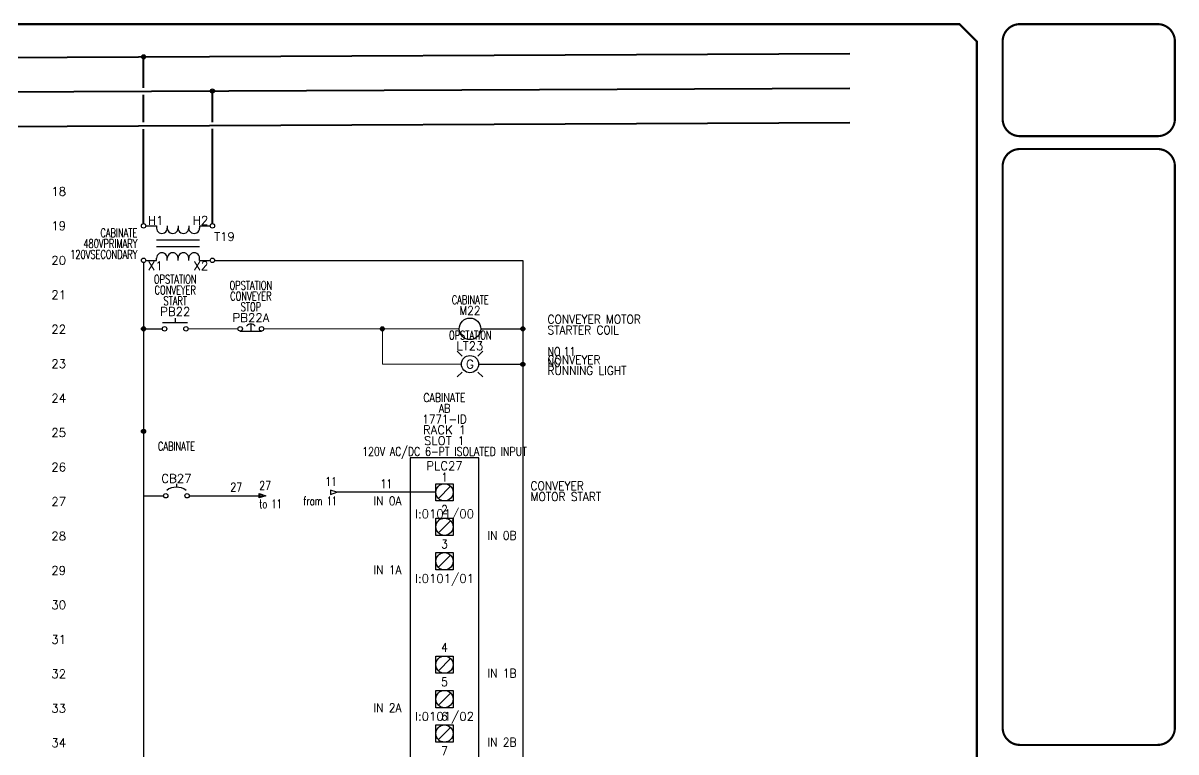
# Model space of a CAD drawing. Header units: inches. Extents: x 0 to 33.5, y 0 to 22.7.
# Drawn here: x 16.75 to 33.48, y 11.87 to 22.44 of the extents above; entities that cross this region are included whole.
import ezdxf
from ezdxf.enums import TextEntityAlignment as Align

# ---------------------------------------------------------------- set-up
doc = ezdxf.new("R2010")
doc.units = ezdxf.units.IN
doc.header["$LTSCALE"] = 0.25
doc.header["$MEASUREMENT"] = 0
for name, color, linetype in [('DESC', 150, 'Continuous'), ('LOC', 8, 'Continuous'), ('MISC', 7, 'Continuous'), ('SYMS', 7, 'Continuous'), ('TAGS', 150, 'Continuous'), ('TERMS', 123, 'Continuous'), ('TITLE', 7, 'Continuous'), ('WIRENO', 72, 'Continuous'), ('WIREREF', 52, 'Continuous'), ('WIREREF_DEST', 52, 'Continuous'), ('XREF', 7, 'Continuous')]:
    doc.layers.add(name, color=color, linetype=linetype)
for name, color, linetype, lineweight in [('WIRES_10AWG_BLK', 9, 'Continuous', 40), ('WIRES_14AWG_BLK', 9, 'Continuous', 30), ('WIRES_14AWG_RED', 1, 'Continuous', 30), ('WIRES_18AWG_RED', 1, 'Continuous', 20)]:
    doc.layers.add(name, color=color, linetype=linetype, lineweight=lineweight)
doc.styles.add('ITALIC', font='ITALIC')
doc.styles.add('SIMPLEX', font='SIMPLEX')
doc.styles.add('WD', font='romans.shx')

# ---------------------------------------------------------------- blocks, each defined once
blk = doc.blocks.new('NO_NUM_acade_title')
at = {"layer": 'TITLE'}
blk.add_line((30.594, 22.177), (30.594, 20.781), dxfattribs=at)
at = {"layer": 'TITLE', "const_width": 0.0312}
blk.add_lwpolyline([(30.594, 0.281), (30.594, 22.177), (30.344, 22.427), (0.281, 22.427), (0.031, 22.177), (0.031, 0.281), (0.281, 0.031), (30.344, 0.031)], close=True, dxfattribs=at)
for points in [[(31.219, 22.427, 0.414214), (30.969, 22.177, 0.414214)], [(33.469, 22.177, 0.414214), (33.219, 22.427, 0.414214)], [(30.969, 21.052, 0.414214), (31.219, 20.802, 0.414214)], [(33.219, 20.802, 0.414214), (33.469, 21.052, 0.414214)], [(31.219, 20.615, 0.414214), (30.969, 20.365, 0.414214)], [(33.469, 20.365, 0.414214), (33.219, 20.615, 0.414214)], [(30.969, 12.219, 0.414214), (31.219, 11.969, 0.414214)], [(33.219, 11.969, 0.414214), (33.469, 12.219, 0.414214)]]:
    blk.add_lwpolyline(points, format="xyb", dxfattribs=at)
for points in [[(33.219, 22.427), (31.219, 22.427)], [(30.969, 22.177), (30.969, 21.052)], [(33.469, 22.177), (33.469, 21.052)], [(33.219, 20.802), (31.219, 20.802)], [(33.219, 20.615), (31.219, 20.615)], [(30.969, 20.365), (30.969, 12.219)], [(33.469, 20.365), (33.469, 12.219)], [(31.219, 11.969), (33.219, 11.969)]]:
    blk.add_lwpolyline(points, dxfattribs=at)
at = {"layer": 'TITLE', "color": 1, "style": 'ITALIC'}
for tag, height, p in [('TITLE#1', 0.125, (32.156, 3.406)), ('TITLE#2', 0.125, (32.156, 3.204)), ('TITLE#3', 0.125, (32.156, 3.001)), ('TITLE#4', 0.125, (32.156, 2.799)), ('DWG#', 0.2, (32.156, 0.826))]:
    blk.add_attdef(tag, text='', height=height, dxfattribs=at).set_placement(p, align=Align.CENTER)
at = {"layer": 'TITLE', "color": 1, "style": 'SIMPLEX'}
blk.add_attdef('CAD#', (30.826, 1.958), '', height=0.0938, rotation=90, dxfattribs=at)
at = {"layer": 'TITLE', "color": 1}
for tag, p, height, style in [('ENGINEER', (31.237, 1.958), 0.0938, 'ITALIC'), ('CHKDBY', (32.424, 1.958), 0.0938, 'ITALIC'), ('JOB#', (31.464, 1.644), 0.0938, 'SIMPLEX'), ('DRAWNBY', (32.494, 1.644), 0.0938, 'ITALIC'), ('SCALE', (31.353, 1.344), 0.0938, 'SIMPLEX'), ('DATE', (32.408, 1.344), 0.0938, 'SIMPLEX'), ('SHTS', (32.532, 0.25), 0.2, 'ITALIC')]:
    blk.add_attdef(tag, p, '', height=height, dxfattribs=dict(at, style=style))
at = {"layer": 'TITLE', "color": 1, "style": 'ITALIC'}
blk.add_attdef('SH#', text='', height=0.2, dxfattribs=at).set_placement((31.881, 0.25), align=Align.RIGHT)
at = {"layer": 'TITLE', "color": 7, "flags": 9}
blk.add_attdef('WD_TB', (31.219, 0.031), '', height=0.125, dxfattribs=at)
blk = doc.blocks.new('WD_MLRH')
at = {"style": 'WD'}
blk.add_attdef('RUNGFIRST', text='', height=0.125, dxfattribs=at).set_placement((-0.25, 0), align=Align.MIDDLE_RIGHT)
at = {"style": 'WD', "flags": 1}
for tag, p in [('RUNGHORV', (-0.25, -0.127)), ('RUNGINC', (-0.25, -0.163)), ('WIRE-START', (-0.25, -0.356)), ('WIREMODE', (-0.25, -0.281)), ('RUNGDIST', (-0.25, -0.2)), ('RUNGCNT', (-0.25, -0.237)), ('WIREFMT', (-0.25, -0.321)), ('WIRE-GSUF', (-0.25, -0.396)), ('PH3SPACE', (-0.25, -0.437))]:
    blk.add_attdef(tag, text='', height=0.025, dxfattribs=at).set_placement(p, align=Align.RIGHT)
blk = doc.blocks.new('HXF1')
for p, q in [((-0.469, 0), (-0.312, 0)), ((-0.312, 0), (-0.312, -0.031)), ((-0.156, 0), (-0.156, -0.031)), ((0, 0), (0, -0.031)), ((0.156, 0), (0.156, -0.031)), ((0.312, 0), (0.467, 0)), ((0.312, 0), (0.312, -0.031)), ((-0.312, -0.203), (0.312, -0.203)), ((-0.312, -0.297), (0.312, -0.297)), ((-0.469, -0.5), (-0.312, -0.5)), ((-0.312, -0.5), (-0.312, -0.469)), ((-0.156, -0.5), (-0.156, -0.469)), ((0, -0.5), (0, -0.469)), ((0.156, -0.5), (0.156, -0.469)), ((0.312, -0.5), (0.312, -0.469)), ((0.312, -0.5), (0.467, -0.5))]:
    blk.add_line(p, q)
for centre in [(-0.501, 0), (0.499, 0), (-0.501, -0.5), (0.499, -0.5)]:
    blk.add_circle(centre, 0.0322)
for centre, start, end in [((-0.234, -0.031), 180, 0.001), ((-0.078, -0.031), 180, 0.001), ((0.078, -0.031), 180, 0.001), ((0.234, -0.031), 180, 0.001), ((-0.234, -0.469), 0.001, 180.002), ((-0.078, -0.469), 0.001, 180.002), ((0.078, -0.469), 0.001, 180.002), ((0.234, -0.469), 0.001, 180.002)]:
    blk.add_arc(centre, 0.0781, start, end)
at = {"style": 'WD', "width": 0.7}
for tag, p in [('INST', (-0.591, 0.006)), ('LOC', (-0.591, -0.164)), ('DESC1', (-0.591, -0.32)), ('DESC2', (-0.591, -0.476))]:
    blk.add_attdef(tag, text='', height=0.125, dxfattribs=at).set_placement(p, align=Align.RIGHT)
at = {"linetype": 'Continuous', "style": 'WD', "flags": 8}
for tag, p in [('TERM03', (-0.031, 0.016)), ('TERM02', (0.438, 0.016))]:
    blk.add_attdef(tag, text='', height=0.125, dxfattribs=at).set_placement(p, align=Align.RIGHT)
at = {"style": 'WD'}
for tag, p, height, flags in [('X4TERM01', (-0.533, 0), 0.0125, 1), ('X2TERM01', (-0.501, 0.032), 0.0125, 1), ('X2TERM03', (0, 0.009), 0.0125, 1), ('X2TERM02', (0.499, 0.032), 0.0125, 1), ('X1TERM02', (0.531, 0), 0.0125, 1), ('FAMILY', (0.46, -0.247), 0.01, 9), ('X4TERM04', (-0.533, -0.5), 0.0125, 1), ('X8TERM06', (0, -0.507), 0.0125, 1), ('X1TERM05', (0.531, -0.5), 0.0125, 1), ('X8TERM04', (-0.501, -0.532), 0.0125, 1), ('X8TERM05', (0.499, -0.532), 0.0125, 1)]:
    blk.add_attdef(tag, p, '', height=height, dxfattribs=dict(at, flags=flags))
at = {"linetype": 'Continuous', "style": 'WD', "flags": 8}
blk.add_attdef('TERM01', (-0.438, 0.016), '', height=0.125, dxfattribs=at)
at = {"style": 'WD'}
blk.add_attdef('TAG1', (0.524, -0.219), '', height=0.125, dxfattribs=at)
at = {"linetype": 'Continuous', "style": 'WD', "flags": 9}
for tag, p in [('ASSYCODE', (0.487, -0.313)), ('MFG', (0.484, -0.295)), ('CAT', (0.485, -0.275))]:
    blk.add_attdef(tag, text='', height=0.01, dxfattribs=at).set_placement(p, align=Align.CENTER)
at = {"style": 'WD', "width": 0.7}
blk.add_attdef('RATING1', (0.556, -0.375), '', height=0.125, dxfattribs=at)
at = {"linetype": 'Continuous', "style": 'WD', "flags": 8}
for tag, p in [('TERM06', (-0.031, -0.516)), ('TERM05', (0.438, -0.516))]:
    blk.add_attdef(tag, text='', height=0.125, dxfattribs=at).set_placement(p, align=Align.TOP_RIGHT)
blk.add_attdef('TERM04', text='', height=0.125, dxfattribs=at).set_placement((-0.438, -0.516), align=Align.TOP_LEFT)
blk = doc.blocks.new('WDDOT')
for radius in [0.03, 0.0187, 0.00929]:
    blk.add_circle((0, 0), radius)
blk = doc.blocks.new('HPB11')
for p, q in [((-0.185, 0.094), (0.18, 0.094)), ((0, 0.156), (0, 0.094))]:
    blk.add_line(p, q)
for centre in [(-0.155, 0), (0.155, 0)]:
    blk.add_circle(centre, 0.0322)
at = {"style": 'WD', "width": 0.7}
for tag, p in [('INST', (0, 0.826)), ('LOC', (0, 0.656)), ('DESC1', (0, 0.5)), ('DESC2', (0, 0.344)), ('XREF', (0, -0.219))]:
    blk.add_attdef(tag, text='', height=0.125, dxfattribs=at).set_placement(p, align=Align.CENTER)
at = {"style": 'WD'}
blk.add_attdef('TAG1', text='', height=0.125, dxfattribs=at).set_placement((0, 0.188), align=Align.CENTER)
for tag, p in [('X2LINK', (0, 0.219)), ('X8LINK', (0, 0))]:
    blk.add_attdef(tag, p, '', height=0.01, dxfattribs=at)
for tag, p, height, flags in [('X4TERM01', (-0.188, 0), 0.0125, 1), ('X1TERM02', (0.188, 0), 0.0125, 1), ('FAMILY', (0.205, 0.152), 0.01, 9), ('CONTACT', (0.205, 0.136), 0.01, 1)]:
    blk.add_attdef(tag, p, '', height=height, dxfattribs=dict(at, flags=flags))
at = {"linetype": 'Continuous', "style": 'WD', "flags": 9}
for tag, p in [('ASSYCODE', (0.23, 0.071)), ('MFG', (0.228, 0.089)), ('CAT', (0.23, 0.108))]:
    blk.add_attdef(tag, text='', height=0.01, dxfattribs=at).set_placement(p, align=Align.CENTER)
at = {"linetype": 'Continuous', "style": 'WD', "flags": 8}
blk.add_attdef('TERM01', text='', height=0.125, dxfattribs=at).set_placement((-0.25, -0.031), align=Align.TOP_RIGHT)
blk.add_attdef('TERM02', text='', height=0.125, dxfattribs=at).set_placement((0.25, -0.031), align=Align.TOP_LEFT)
blk = doc.blocks.new('HPB12M')
for p, q in [((0, 0.074), (0, -0.031)), ((-0.156, -0.032), (0.156, -0.032))]:
    blk.add_line(p, q)
for centre in [(-0.155, 0), (0.155, 0)]:
    blk.add_circle(centre, 0.0322)
blk.add_arc((0, -0.006), 0.0781, 36.8699, 143.1301)
at = {"style": 'WD', "width": 0.7}
for tag, p in [('INST', (0, 0.738)), ('LOC', (0, 0.568)), ('DESC1', (0, 0.412)), ('DESC2', (0, 0.255)), ('XREF', (0, -0.232))]:
    blk.add_attdef(tag, text='', height=0.125, dxfattribs=at).set_placement(p, align=Align.CENTER)
at = {"style": 'WD'}
blk.add_attdef('TAG1', text='', height=0.125, dxfattribs=at).set_placement((0, 0.099), align=Align.CENTER)
for tag, p, height, flags in [('X4TERM01', (-0.188, 0), 0.0125, 1), ('FAMILY', (0.054, 0.058), 0.01, 9), ('CONTACT', (0.054, 0.042), 0.01, 9), ('X1TERM02', (0.188, 0), 0.0125, 1)]:
    blk.add_attdef(tag, p, '', height=height, dxfattribs=dict(at, flags=flags))
for tag, p in [('X2LINK', (0, 0.125)), ('X8LINK', (0, -0.094))]:
    blk.add_attdef(tag, p, '', height=0.01, dxfattribs=at)
at = {"linetype": 'Continuous', "style": 'WD', "flags": 9}
for tag, p in [('MFG', (0.076, 0)), ('CAT', (0.076, 0.017)), ('ASSYCODE', (0.076, -0.017))]:
    blk.add_attdef(tag, text='', height=0.01, dxfattribs=at).set_placement(p, align=Align.CENTER)
at = {"linetype": 'Continuous', "style": 'WD', "flags": 8}
blk.add_attdef('TERM01', text='', height=0.125, dxfattribs=at).set_placement((-0.25, -0.016), align=Align.TOP_RIGHT)
blk.add_attdef('TERM02', text='', height=0.125, dxfattribs=at).set_placement((0.25, -0.016), align=Align.TOP_LEFT)
blk = doc.blocks.new('HMS1')
blk.add_circle((0, 0), 0.156)
at = {"style": 'WD'}
for tag, width, p in [('INST', 0.7, (0.006, 0.528)), ('LOC', 0.7, (0.006, 0.359)), ('TAG1', 0.9, (0, 0.202))]:
    blk.add_attdef(tag, text='', height=0.125, dxfattribs=dict(at, width=width)).set_placement(p, align=Align.CENTER)
at = {"style": 'WD', "flags": 9}
blk.add_attdef('FAMILY', text='', height=0.01, dxfattribs=at).set_placement((-0.005, 0.17), align=Align.CENTER)
at = {"style": 'WD'}
for tag, p, width in [('DESC1', (1.126, 0.076), 0.9), ('DESC2', (1.126, -0.081), 0.9), ('DESC3', (1.126, -0.237), 0.9), ('XREFNO', (1.359, -0.393), 0.8), ('XREFNC', (1.359, -0.549), 0.8)]:
    blk.add_attdef(tag, p, '', height=0.125, dxfattribs=dict(at, width=width))
at = {"style": 'WD', "flags": 1}
for tag, p in [('X4TERM01', (-0.156, 0)), ('X1TERM02', (0.156, 0))]:
    blk.add_attdef(tag, p, '', height=0.0125, dxfattribs=at)
at = {"linetype": 'Continuous', "style": 'WD', "flags": 9}
blk.add_attdef('ASSYCODE', text='', height=0.01, dxfattribs=at).set_placement((0, 0.113), align=Align.CENTER)
at = {"linetype": 'Continuous', "style": 'WD', "flags": 1}
for tag, p in [('MFG', (0, 0.14)), ('CAT', (0, 0.159))]:
    blk.add_attdef(tag, text='', height=0.01, dxfattribs=at).set_placement(p, align=Align.MIDDLE)
at = {"linetype": 'Continuous', "style": 'WD'}
blk.add_attdef('TERM01', text='', height=0.125, dxfattribs=at).set_placement((-0.2, -0.035), align=Align.TOP_RIGHT)
blk.add_attdef('TERM02', text='', height=0.125, dxfattribs=at).set_placement((0.2, -0.035), align=Align.TOP_LEFT)
at = {"style": 'WD', "width": 0.8, "flags": 8}
for tag, p in [('NO', (1.126, -0.393)), ('NC', (1.126, -0.549))]:
    blk.add_attdef(tag, p, '', height=0.125, dxfattribs=at)
blk = doc.blocks.new('HLT1G')
for p, q in [((-0.115, 0.115), (-0.186, 0.186)), ((0.115, 0.115), (0.186, 0.186)), ((-0.115, -0.115), (-0.186, -0.186)), ((0.115, -0.115), (0.186, -0.186))]:
    blk.add_line(p, q)
blk.add_circle((0, 0), 0.125)
at = {"style": 'WD', "width": 0.7}
for tag, p in [('INST', (0.006, 0.528)), ('LOC', (0.006, 0.359))]:
    blk.add_attdef(tag, text='', height=0.125, dxfattribs=at).set_placement(p, align=Align.CENTER)
at = {"style": 'WD'}
blk.add_attdef('TAG1', text='', height=0.125, dxfattribs=at).set_placement((0, 0.202), align=Align.CENTER)
at = {"style": 'WD', "flags": 9}
blk.add_attdef('FAMILY', text='', height=0.01, dxfattribs=at).set_placement((-0.005, 0.161), align=Align.CENTER)
at = {"style": 'WD'}
blk.add_attdef('COLOR', text='', height=0.125, dxfattribs=at).set_placement((0, 0), align=Align.MIDDLE)
at = {"style": 'WD', "flags": 1}
for tag, p in [('X4TERM01', (-0.125, 0)), ('X1TERM02', (0.125, 0))]:
    blk.add_attdef(tag, p, '', height=0.0125, dxfattribs=at)
at = {"linetype": 'Continuous', "style": 'WD', "flags": 9}
blk.add_attdef('ASSYCODE', text='', height=0.01, dxfattribs=at).set_placement((-0.003, 0.096), align=Align.CENTER)
at = {"linetype": 'Continuous', "style": 'WD', "flags": 1}
for tag, p in [('MFG', (0, 0.121)), ('CAT', (0, 0.14))]:
    blk.add_attdef(tag, text='', height=0.01, dxfattribs=at).set_placement(p, align=Align.MIDDLE)
at = {"style": 'WD'}
for tag, p, width in [('DESC1', (1.125, 0), 0.9), ('WDTAGALT', (1.125, -0.312), 0.7)]:
    blk.add_attdef(tag, p, '', height=0.125, dxfattribs=dict(at, width=width))
at = {"linetype": 'Continuous', "style": 'WD', "flags": 8}
blk.add_attdef('TERM01', text='', height=0.125, dxfattribs=at).set_placement((-0.175, -0.031), align=Align.TOP_RIGHT)
blk.add_attdef('TERM02', text='', height=0.125, dxfattribs=at).set_placement((0.175, -0.031), align=Align.TOP_LEFT)
at = {"style": 'WD', "width": 0.9}
blk.add_attdef('DESC2', text='', height=0.125, dxfattribs=at).set_placement((1.125, -0.031), align=Align.TOP_LEFT)
blk = doc.blocks.new('HCB1')
blk.add_line((0, 0.173), (0, 0.126))
for centre in [(-0.155, 0), (0.155, 0)]:
    blk.add_circle(centre, 0.0322)
blk.add_arc((0, -0.109), 0.234, 53.1301, 126.8699)
at = {"style": 'WD', "width": 0.7}
for tag, p in [('INST', (0, 0.826)), ('LOC', (0, 0.656)), ('DESC1', (0, 0.5)), ('DESC2', (0, 0.344)), ('RATING1', (0, -0.188)), ('XREF', (0, -0.344))]:
    blk.add_attdef(tag, text='', height=0.125, dxfattribs=at).set_placement(p, align=Align.CENTER)
at = {"style": 'WD'}
blk.add_attdef('TAG1', text='', height=0.125, dxfattribs=at).set_placement((0, 0.188), align=Align.CENTER)
for tag, p in [('X2LINK', (0, 0.219)), ('X8LINK', (0, 0))]:
    blk.add_attdef(tag, p, '', height=0.01, dxfattribs=at)
for tag, p, height, flags in [('X4TERM01', (-0.188, 0), 0.0125, 1), ('X1TERM02', (0.188, 0), 0.0125, 1), ('FAMILY', (0.205, 0.152), 0.01, 9), ('CONTACT', (0.205, 0.133), 0.01, 9)]:
    blk.add_attdef(tag, p, '', height=height, dxfattribs=dict(at, flags=flags))
at = {"linetype": 'Continuous', "style": 'WD', "flags": 9}
for tag, p in [('ASSYCODE', (0.219, 0.062)), ('MFG', (0.228, 0.089)), ('CAT', (0.23, 0.108))]:
    blk.add_attdef(tag, text='', height=0.01, dxfattribs=at).set_placement(p, align=Align.CENTER)
at = {"linetype": 'Continuous', "style": 'WD', "flags": 8}
blk.add_attdef('TERM01', text='', height=0.125, dxfattribs=at).set_placement((-0.25, -0.031), align=Align.TOP_RIGHT)
blk.add_attdef('TERM02', text='', height=0.125, dxfattribs=at).set_placement((0.25, -0.031), align=Align.TOP_LEFT)
blk = doc.blocks.new('HA1S1')
for points in [[(0, 0), (0, 0.031), (0.094, 0), (0, -0.031), (0, 0)], [(0.011, 0.016), (0.011, -0.016), (0.058, 0), (0.011, 0.016)]]:
    blk.add_lwpolyline(points)
at = {"style": 'WD', "width": 0.8, "flags": 8}
blk.add_attdef('WIRENO', (0, 0.087), '', height=0.125, dxfattribs=at)
at = {"style": 'WD', "flags": 1}
for tag, p in [('SIGCODE', (-0.02, 0.047)), ('X4TERM01', (0, 0))]:
    blk.add_attdef(tag, p, '', height=0.01, dxfattribs=at)
at = {"style": 'WD', "width": 0.7}
for tag, p in [('XREF', (0, -0.181)), ('DESC1', (0, -0.356))]:
    blk.add_attdef(tag, p, '', height=0.125, dxfattribs=at)
blk = doc.blocks.new('PLCIO_DD5')
at = {"layer": 'SYMS'}
for p, q in [((0.5, 0.5), (-0.5, 0.5)), ((-0.5, 0.5), (-0.5, -6.875)), ((0.5, -6.875), (0.5, 0.5)), ((-0.125, 0.125), (0.125, 0.125)), ((-0.125, -0.125), (-0.125, 0.125)), ((-0.125, 0.125), (0.125, 0.125)), ((-0.125, -0.125), (-0.125, 0.125)), ((0.088, 0.088), (-0.088, -0.088)), ((0.125, 0.125), (0.125, -0.125)), ((0.125, 0.125), (0.125, -0.125)), ((0.125, -0.125), (-0.125, -0.125)), ((0.125, -0.125), (-0.125, -0.125)), ((-0.125, -0.375), (0.125, -0.375)), ((-0.125, -0.625), (-0.125, -0.375)), ((0.088, -0.412), (-0.088, -0.588)), ((0.125, -0.375), (0.125, -0.625)), ((0.125, -0.625), (-0.125, -0.625)), ((-0.125, -0.875), (0.125, -0.875)), ((-0.125, -1.125), (-0.125, -0.875)), ((-0.125, -0.875), (0.125, -0.875)), ((-0.125, -1.125), (-0.125, -0.875)), ((0.088, -0.912), (-0.088, -1.088)), ((0.125, -0.875), (0.125, -1.125)), ((0.125, -0.875), (0.125, -1.125)), ((0.125, -1.125), (-0.125, -1.125)), ((0.125, -1.125), (-0.125, -1.125)), ((-0.125, -2.375), (0.125, -2.375)), ((-0.125, -2.625), (-0.125, -2.375)), ((0.088, -2.412), (-0.088, -2.588)), ((0.125, -2.375), (0.125, -2.625)), ((0.125, -2.625), (-0.125, -2.625)), ((-0.125, -2.875), (0.125, -2.875)), ((-0.125, -3.125), (-0.125, -2.875)), ((-0.125, -2.875), (0.125, -2.875)), ((-0.125, -3.125), (-0.125, -2.875)), ((0.088, -2.912), (-0.088, -3.088)), ((0.125, -2.875), (0.125, -3.125)), ((0.125, -2.875), (0.125, -3.125)), ((0.125, -3.125), (-0.125, -3.125)), ((0.125, -3.125), (-0.125, -3.125)), ((-0.125, -3.375), (0.125, -3.375)), ((-0.125, -3.625), (-0.125, -3.375)), ((0.088, -3.412), (-0.088, -3.588)), ((0.125, -3.375), (0.125, -3.625)), ((0.125, -3.625), (-0.125, -3.625)), ((-0.125, -3.875), (0.125, -3.875)), ((-0.125, -4.125), (-0.125, -3.875)), ((-0.125, -3.875), (0.125, -3.875)), ((-0.125, -4.125), (-0.125, -3.875)), ((0.088, -3.912), (-0.088, -4.088)), ((0.125, -3.875), (0.125, -4.125)), ((0.125, -3.875), (0.125, -4.125)), ((0.125, -4.125), (-0.125, -4.125)), ((0.125, -4.125), (-0.125, -4.125)), ((-0.125, -4.375), (0.125, -4.375)), ((-0.125, -4.625), (-0.125, -4.375)), ((0.088, -4.412), (-0.088, -4.588)), ((0.125, -4.375), (0.125, -4.625)), ((0.125, -4.625), (-0.125, -4.625)), ((-0.125, -4.875), (0.125, -4.875)), ((-0.125, -5.125), (-0.125, -4.875)), ((-0.125, -4.875), (0.125, -4.875)), ((-0.125, -5.125), (-0.125, -4.875)), ((0.088, -4.912), (-0.088, -5.088)), ((0.125, -4.875), (0.125, -5.125)), ((0.125, -4.875), (0.125, -5.125)), ((0.125, -5.125), (-0.125, -5.125)), ((0.125, -5.125), (-0.125, -5.125)), ((-0.125, -5.375), (0.125, -5.375)), ((-0.125, -5.625), (-0.125, -5.375)), ((0.088, -5.412), (-0.088, -5.588)), ((0.125, -5.375), (0.125, -5.625)), ((0.125, -5.625), (-0.125, -5.625)), ((-0.125, -5.875), (0.125, -5.875)), ((-0.125, -6.125), (-0.125, -5.875)), ((-0.125, -5.875), (0.125, -5.875)), ((-0.125, -6.125), (-0.125, -5.875)), ((0.088, -5.912), (-0.088, -6.088)), ((0.125, -5.875), (0.125, -6.125)), ((0.125, -5.875), (0.125, -6.125)), ((0.125, -6.125), (-0.125, -6.125)), ((0.125, -6.125), (-0.125, -6.125)), ((-0.125, -6.375), (0.125, -6.375)), ((-0.125, -6.625), (-0.125, -6.375)), ((0.088, -6.412), (-0.088, -6.588)), ((0.125, -6.375), (0.125, -6.625)), ((0.125, -6.625), (-0.125, -6.625)), ((-0.5, -6.875), (0.5, -6.875))]:
    blk.add_line(p, q, dxfattribs=at)
for centre in [(0, 0), (0, -0.5), (0, -1), (0, -2.5), (0, -3), (0, -3.5), (0, -4), (0, -4.5), (0, -5), (0, -5.5), (0, -6), (0, -6.5)]:
    blk.add_circle(centre, 0.125, dxfattribs=at)
at = {"layer": 'SYMS', "style": 'WD'}
for tag, width, p in [('INST', 0.8, (0, 1.482)), ('LOC', 0.8, (0, 1.312)), ('MFG', 0.8, (0, 1.156)), ('CAT', 0.9, (0, 1)), ('DESC', 0.8, (0, 0.53)), ('TERM01', 0.9, (0, 0.156)), ('TERM02', 0.9, (0, -0.312)), ('TERM03', 0.9, (0, -0.812)), ('TERM04', 0.9, (0, -2.312)), ('TERM05', 0.9, (0, -2.812)), ('TERM06', 0.9, (0, -3.312)), ('TERM07', 0.9, (0, -3.812)), ('TERM08', 0.9, (0, -4.312)), ('TERM09', 0.9, (0, -4.812)), ('TERM10', 0.9, (0, -5.312)), ('TERM11', 0.9, (0, -5.812)), ('TERM12', 0.9, (0, -6.312))]:
    blk.add_attdef(tag, text='', height=0.125, dxfattribs=dict(at, width=width)).set_placement(p, align=Align.CENTER)
at = {"layer": 'SYMS', "linetype": 'Continuous', "style": 'WD', "flags": 9}
blk.add_attdef('ASSYCODE', text='', height=0.01, dxfattribs=at).set_placement((0.23, 1.071), align=Align.CENTER)
at = {"layer": 'SYMS', "style": 'WD'}
for tag, p in [('LINE1', (0, 0.844)), ('LINE2', (0, 0.688)), ('TAG', (0, 0.322))]:
    blk.add_attdef(tag, text='', height=0.125, dxfattribs=at).set_placement(p, align=Align.CENTER)
at = {"layer": 'SYMS', "style": 'WD', "flags": 1}
for tag, p in [('X4TERM01', (-0.125, 0)), ('X1TERM02', (0.125, -0.5)), ('X4TERM03', (-0.125, -1)), ('X1TERM04', (0.125, -2.5)), ('X4TERM05', (-0.125, -3)), ('X1TERM06', (0.125, -3.5)), ('X4TERM07', (-0.125, -4)), ('X1TERM08', (0.125, -4.5)), ('X4TERM09', (-0.125, -5)), ('X1TERM10', (0.125, -5.5)), ('X4TERM11', (-0.125, -6)), ('X1TERM12', (0.125, -6.5))]:
    blk.add_attdef(tag, p, '', height=0.01, dxfattribs=at)
at = {"layer": 'SYMS', "style": 'WD', "width": 0.9}
for tag, p in [('DESCA01', (1.25, 0.031)), ('DESCB01', (1.25, -0.125)), ('DESCC01', (1.25, -0.281)), ('DESCD01', (1.25, -0.438)), ('DESCE01', (1.25, -0.594)), ('DESCA03', (1.25, -0.969)), ('DESCB03', (1.25, -1.125)), ('DESCC03', (1.25, -1.281)), ('DESCD03', (1.25, -1.438)), ('DESCE03', (1.25, -1.594)), ('DESCA05', (1.25, -2.969)), ('DESCB05', (1.25, -3.125)), ('DESCC05', (1.25, -3.281)), ('DESCD05', (1.25, -3.438)), ('DESCE05', (1.25, -3.594)), ('DESCA07', (1.25, -3.969)), ('DESCB07', (1.25, -4.125)), ('DESCC07', (1.25, -4.281)), ('DESCD07', (1.25, -4.438)), ('DESCE07', (1.25, -4.594)), ('DESCA09', (1.25, -4.969)), ('DESCB09', (1.25, -5.125)), ('DESCC09', (1.25, -5.281)), ('DESCD09', (1.25, -5.438)), ('DESCE09', (1.25, -5.594)), ('DESCA11', (1.25, -5.969)), ('DESCB11', (1.25, -6.125)), ('DESCC11', (1.25, -6.281)), ('DESCD11', (1.25, -6.438)), ('DESCE11', (1.25, -6.594))]:
    blk.add_attdef(tag, p, '', height=0.125, dxfattribs=at)
for tag, p in [('TERMDESC01', (-0.625, -0.062)), ('TERMDESC03', (-0.625, -1.062)), ('TERMDESC05', (-0.625, -3.062)), ('TERMDESC07', (-0.625, -4.062)), ('TERMDESC09', (-0.625, -5.062)), ('TERMDESC11', (-0.625, -6.062))]:
    blk.add_attdef(tag, text='', height=0.125, dxfattribs=at).set_placement(p, align=Align.TOP_RIGHT)
at = {"layer": 'SYMS', "style": 'WD'}
for tag, p in [('TAGA01', (0, -0.25)), ('TAGA03', (0, -1.188)), ('TAGA05', (0, -3.188)), ('TAGA07', (0, -4.188)), ('TAGA09', (0, -5.188)), ('TAGA11', (0, -6.188))]:
    blk.add_attdef(tag, text='', height=0.125, dxfattribs=at).set_placement(p, align=Align.TOP_CENTER)
at = {"layer": 'SYMS', "style": 'WD', "width": 0.9}
for tag, p in [('TERMDESC02', (0.625, -0.562)), ('TERMDESC04', (0.625, -2.562)), ('TERMDESC06', (0.625, -3.562)), ('TERMDESC08', (0.625, -4.562)), ('TERMDESC10', (0.625, -5.562)), ('TERMDESC12', (0.625, -6.562))]:
    blk.add_attdef(tag, text='', height=0.125, dxfattribs=at).set_placement(p, align=Align.TOP_LEFT)
blk = doc.blocks.new('WD_WNH')
at = {"linetype": 'Continuous', "style": 'WD', "width": 0.8}
blk.add_attdef('WIRENO', text='', height=0.125, dxfattribs=at).set_placement((0, 0.062), align=Align.CENTER)
at = {"style": 'WD', "flags": 1}
for tag, p in [('W01USER', (0, 0.078)), ('W02USER', (0, 0.07)), ('W03USER', (0, 0.062)), ('W04USER', (0, 0.055)), ('W05USER', (0, 0.047)), ('W06USER', (0, 0.039)), ('W07USER', (0, 0.031)), ('W08USER', (0, 0.023)), ('W09USER', (0, 0.016)), ('W10USER', (0, 0.008))]:
    blk.add_attdef(tag, text='', height=0.005, dxfattribs=at).set_placement(p, align=Align.CENTER)
blk = doc.blocks.new('HA1D3')
blk.add_lwpolyline([(-0.094, 0), (-0.094, -0.031), (0, 0), (-0.094, 0.031), (-0.094, 0)])
at = {"style": 'WD', "width": 0.8, "flags": 8}
blk.add_attdef('WIRENO', text='', height=0.125, dxfattribs=at).set_placement((0, 0.094), align=Align.RIGHT)
at = {"style": 'WD', "flags": 1}
blk.add_attdef('SIGCODE', text='', height=0.01, dxfattribs=at).set_placement((-0.02, 0.047), align=Align.RIGHT)
blk.add_attdef('X1TERM01', (0, 0), '', height=0.01, dxfattribs=at)
at = {"style": 'WD', "width": 0.7}
for tag, p in [('XREF', (0, -0.188)), ('DESC1', (0, -0.375))]:
    blk.add_attdef(tag, text='', height=0.125, dxfattribs=at).set_placement(p, align=Align.RIGHT)

msp = doc.modelspace()

# ---------------------------------------------------------------- linework, layer by layer
at = {"layer": 'WIRES_10AWG_BLK'}
for p, q in [((1.688, 21.875), (28.75, 22)), ((18.499, 21.503), (18.499, 21.944)), ((1.688, 21.375), (28.75, 21.5)), ((19.499, 21.007), (19.499, 21.457)), ((18.499, 21.003), (18.499, 21.403)), ((1.688, 20.875), (28.75, 21)), ((18.499, 19.532), (18.499, 20.903)), ((19.499, 19.532), (19.499, 20.907))]:
    msp.add_line(p, q, dxfattribs=at)
at = {"layer": 'WIRES_14AWG_BLK'}
for p, q in [((18.499, 18.968), (18.499, 0.929)), ((19.531, 19), (24.004, 19)), ((24.004, 19), (24.004, 0.979)), ((18.499, 18.006), (18.771, 18.006)), ((23.393, 18.006), (24.004, 18.006)), ((24.004, 17.491), (23.362, 17.491)), ((18.499, 15.584), (18.788, 15.584))]:
    msp.add_line(p, q, dxfattribs=at)
at = {"layer": 'WIRES_14AWG_RED'}
for p, q in [((19.163, 15.584), (20.178, 15.584)), ((22.742, 15.634), (21.306, 15.634))]:
    msp.add_line(p, q, dxfattribs=at)
at = {"layer": 'WIRES_18AWG_RED'}
for p, q in [((19.146, 18.006), (19.87, 18.006)), ((20.245, 18.006), (23.009, 18.006)), ((21.965, 18.006), (21.965, 17.494)), ((23.009, 18.006), (23.081, 18.006)), ((21.965, 17.494), (23.112, 17.494))]:
    msp.add_line(p, q, dxfattribs=at)

# ---------------------------------------------------------------- block references
msp.add_blockref('WD_MLRH', (17.625, 20)).add_auto_attribs({'RUNGFIRST': '18'})
at = {"layer": 'SYMS'}
for p in [(18.499, 21.953), (19.499, 21.457), (18.499, 18.006), (21.965, 18.006), (24.004, 18.006), (24.004, 17.491), (18.499, 16.519)]:
    msp.add_blockref('WDDOT', p, dxfattribs=at)
ref = msp.add_blockref('HXF1', (19, 19.5), dxfattribs=at)
ref.add_attrib('TERM04', 'X1', dxfattribs={"layer": 'TERMS', "linetype": 'Continuous', "height": 0.125, "style": 'WD', "flags": 8}).set_placement((18.562, 18.984), align=Align.TOP_LEFT)
ref.add_attrib('TERM05', 'X2', dxfattribs={"layer": 'TERMS', "linetype": 'Continuous', "height": 0.125, "style": 'WD', "flags": 8}).set_placement((19.438, 18.984), align=Align.TOP_RIGHT)
ref.add_attrib('TAG1', 'T19', (19.524, 19.281), dxfattribs={"layer": 'TAGS', "height": 0.125, "style": 'WD'})
ref.add_attrib('DESC1', '480VPRIMARY', dxfattribs={"layer": 'DESC', "height": 0.125, "style": 'WD', "width": 0.7}).set_placement((18.409, 19.18), align=Align.RIGHT)
ref.add_attrib('DESC2', '120VSECONDARY', dxfattribs={"layer": 'DESC', "height": 0.125, "style": 'WD', "width": 0.7}).set_placement((18.409, 19.024), align=Align.RIGHT)
ref.add_attrib('LOC', 'CABINATE', dxfattribs={"layer": 'LOC', "height": 0.125, "style": 'WD', "width": 0.7}).set_placement((18.409, 19.336), align=Align.RIGHT)
ref.add_attrib('TERM02', 'H2', dxfattribs={"layer": 'TERMS', "linetype": 'Continuous', "height": 0.125, "style": 'WD', "flags": 8}).set_placement((19.438, 19.516), align=Align.RIGHT)
ref.add_attrib('TERM01', 'H1', (18.562, 19.516), dxfattribs={"layer": 'TERMS', "linetype": 'Continuous', "height": 0.125, "style": 'WD', "flags": 8})
ref = msp.add_blockref('HPB11', (18.959, 18.006), dxfattribs=at)
ref.add_attrib('LOC', 'OPSTATION', dxfattribs={"layer": 'LOC', "height": 0.125, "style": 'WD', "width": 0.7}).set_placement((18.959, 18.663), align=Align.CENTER)
ref.add_attrib('DESC2', 'START', dxfattribs={"layer": 'DESC', "height": 0.125, "style": 'WD', "width": 0.7}).set_placement((18.959, 18.35), align=Align.CENTER)
ref.add_attrib('DESC1', 'CONVEYER', dxfattribs={"layer": 'DESC', "height": 0.125, "style": 'WD', "width": 0.7}).set_placement((18.959, 18.506), align=Align.CENTER)
ref.add_attrib('TAG1', 'PB22', dxfattribs={"layer": 'TAGS', "height": 0.125, "style": 'WD'}).set_placement((18.959, 18.194), align=Align.CENTER)
ref = msp.add_blockref('HPB12M', (20.057, 18.006), dxfattribs=at)
ref.add_attrib('LOC', 'OPSTATION', dxfattribs={"layer": 'LOC', "height": 0.125, "style": 'WD', "width": 0.7}).set_placement((20.057, 18.574), align=Align.CENTER)
ref.add_attrib('DESC2', 'STOP', dxfattribs={"layer": 'DESC', "height": 0.125, "style": 'WD', "width": 0.7}).set_placement((20.057, 18.262), align=Align.CENTER)
ref.add_attrib('DESC1', 'CONVEYER', dxfattribs={"layer": 'DESC', "height": 0.125, "style": 'WD', "width": 0.7}).set_placement((20.057, 18.418), align=Align.CENTER)
ref.add_attrib('TAG1', 'PB22A', dxfattribs={"layer": 'TAGS', "height": 0.125, "style": 'WD'}).set_placement((20.057, 18.106), align=Align.CENTER)
ref = msp.add_blockref('HMS1', (23.237, 18.006), dxfattribs=at)
ref.add_attrib('LOC', 'CABINATE', dxfattribs={"layer": 'LOC', "height": 0.125, "style": 'WD', "width": 0.7}).set_placement((23.242, 18.365), align=Align.CENTER)
ref.add_attrib('NC', 'NC', (24.363, 17.457), dxfattribs={"layer": 'MISC', "height": 0.125, "style": 'WD', "width": 0.8, "flags": 8})
ref.add_attrib('NO', 'NO', (24.363, 17.613), dxfattribs={"layer": 'MISC', "height": 0.125, "style": 'WD', "width": 0.8, "flags": 8})
ref.add_attrib('XREFNO', '11', (24.596, 17.613), dxfattribs={"layer": 'XREF', "height": 0.125, "style": 'WD', "width": 0.8})
ref.add_attrib('DESC2', 'STARTER COIL ', (24.363, 17.926), dxfattribs={"layer": 'DESC', "height": 0.125, "style": 'WD', "width": 0.9})
ref.add_attrib('DESC1', 'CONVEYER MOTOR ', (24.363, 18.082), dxfattribs={"layer": 'DESC', "height": 0.125, "style": 'WD', "width": 0.9})
ref.add_attrib('TAG1', 'M22', dxfattribs={"layer": 'TAGS', "height": 0.125, "style": 'WD', "width": 0.9}).set_placement((23.237, 18.209), align=Align.CENTER)
ref = msp.add_blockref('HLT1G', (23.237, 17.494), dxfattribs=at)
ref.add_attrib('LOC', 'OPSTATION', dxfattribs={"layer": 'LOC', "height": 0.125, "style": 'WD', "width": 0.7}).set_placement((23.242, 17.852), align=Align.CENTER)
ref.add_attrib('DESC2', 'RUNNING LIGHT', dxfattribs={"layer": 'DESC', "height": 0.125, "style": 'WD', "width": 0.9}).set_placement((24.362, 17.463), align=Align.TOP_LEFT)
ref.add_attrib('DESC1', 'CONVEYER', (24.362, 17.494), dxfattribs={"layer": 'DESC', "height": 0.125, "style": 'WD', "width": 0.9})
ref.add_attrib('TAG1', 'LT23', dxfattribs={"layer": 'TAGS', "height": 0.125, "style": 'WD'}).set_placement((23.237, 17.696), align=Align.CENTER)
ref.add_attrib('COLOR', 'G', dxfattribs={"layer": 'MISC', "height": 0.125, "style": 'WD'}).set_placement((23.237, 17.494), align=Align.MIDDLE)
ref = msp.add_blockref('PLCIO_DD5', (22.867, 15.634), dxfattribs=at)
ref.add_attrib('TERM01', '1', dxfattribs={"layer": 'TERMS', "height": 0.125, "style": 'WD', "width": 0.9}).set_placement((22.867, 15.79), align=Align.CENTER)
ref.add_attrib('TAGA01', 'I:0101/00', dxfattribs={"layer": 'TAGS', "height": 0.125, "style": 'WD'}).set_placement((22.867, 15.384), align=Align.TOP_CENTER)
ref.add_attrib('DESCA01', 'CONVEYER', (24.117, 15.665), dxfattribs={"layer": 'DESC', "height": 0.125, "style": 'WD', "width": 0.9})
ref.add_attrib('DESCB01', 'MOTOR START', (24.117, 15.509), dxfattribs={"layer": 'DESC', "height": 0.125, "style": 'WD', "width": 0.9})
ref.add_attrib('CAT', '1771-ID', dxfattribs={"layer": 'MISC', "height": 0.125, "style": 'WD', "width": 0.9}).set_placement((22.867, 16.634), align=Align.CENTER)
ref.add_attrib('LOC', 'CABINATE', dxfattribs={"layer": 'LOC', "height": 0.125, "style": 'WD', "width": 0.8}).set_placement((22.867, 16.946), align=Align.CENTER)
ref.add_attrib('MFG', 'AB', dxfattribs={"layer": 'MISC', "height": 0.125, "style": 'WD', "width": 0.8}).set_placement((22.867, 16.79), align=Align.CENTER)
ref.add_attrib('LINE2', 'SLOT 1', dxfattribs={"layer": 'MISC', "height": 0.125, "style": 'WD'}).set_placement((22.867, 16.321), align=Align.CENTER)
ref.add_attrib('TAG', 'PLC27', dxfattribs={"layer": 'TAGS', "height": 0.125, "style": 'WD'}).set_placement((22.867, 15.955), align=Align.CENTER)
ref.add_attrib('DESC', '120V AC/DC 6-PT ISOLATED INPUT', dxfattribs={"layer": 'DESC', "height": 0.125, "style": 'WD', "width": 0.8}).set_placement((22.867, 16.163), align=Align.CENTER)
ref.add_attrib('LINE1', 'RACK 1', dxfattribs={"layer": 'MISC', "height": 0.125, "style": 'WD'}).set_placement((22.867, 16.478), align=Align.CENTER)
ref.add_attrib('TERMDESC01', 'IN 0A', dxfattribs={"layer": 'TERMS', "height": 0.125, "style": 'WD', "width": 0.9}).set_placement((22.242, 15.571), align=Align.TOP_RIGHT)
ref.add_attrib('TERM02', '2', dxfattribs={"layer": 'TERMS', "height": 0.125, "style": 'WD', "width": 0.9}).set_placement((22.867, 15.321), align=Align.CENTER)
ref.add_attrib('TERMDESC02', 'IN 0B', dxfattribs={"layer": 'TERMS', "height": 0.125, "style": 'WD', "width": 0.9}).set_placement((23.492, 15.071), align=Align.TOP_LEFT)
ref.add_attrib('TERM03', '3', dxfattribs={"layer": 'TERMS', "height": 0.125, "style": 'WD', "width": 0.9}).set_placement((22.867, 14.821), align=Align.CENTER)
ref.add_attrib('TAGA03', 'I:0101/01', dxfattribs={"layer": 'TAGS', "height": 0.125, "style": 'WD'}).set_placement((22.867, 14.446), align=Align.TOP_CENTER)
ref.add_attrib('TERMDESC03', 'IN 1A', dxfattribs={"layer": 'TERMS', "height": 0.125, "style": 'WD', "width": 0.9}).set_placement((22.242, 14.571), align=Align.TOP_RIGHT)
ref.add_attrib('TERM04', '4', dxfattribs={"layer": 'TERMS', "height": 0.125, "style": 'WD', "width": 0.9}).set_placement((22.867, 13.321), align=Align.CENTER)
ref.add_attrib('TERMDESC04', 'IN 1B', dxfattribs={"layer": 'TERMS', "height": 0.125, "style": 'WD', "width": 0.9}).set_placement((23.492, 13.071), align=Align.TOP_LEFT)
ref.add_attrib('TERM05', '5', dxfattribs={"layer": 'TERMS', "height": 0.125, "style": 'WD', "width": 0.9}).set_placement((22.867, 12.821), align=Align.CENTER)
ref.add_attrib('TAGA05', 'I:0101/02', dxfattribs={"layer": 'TAGS', "height": 0.125, "style": 'WD'}).set_placement((22.867, 12.446), align=Align.TOP_CENTER)
ref.add_attrib('TERMDESC05', 'IN 2A', dxfattribs={"layer": 'TERMS', "height": 0.125, "style": 'WD', "width": 0.9}).set_placement((22.242, 12.571), align=Align.TOP_RIGHT)
ref.add_attrib('TERM06', '6', dxfattribs={"layer": 'TERMS', "height": 0.125, "style": 'WD', "width": 0.9}).set_placement((22.867, 12.321), align=Align.CENTER)
ref.add_attrib('TERMDESC06', 'IN 2B', dxfattribs={"layer": 'TERMS', "height": 0.125, "style": 'WD', "width": 0.9}).set_placement((23.492, 12.071), align=Align.TOP_LEFT)
ref.add_attrib('TERM07', '7', dxfattribs={"layer": 'TERMS', "height": 0.125, "style": 'WD', "width": 0.9}).set_placement((22.867, 11.821), align=Align.CENTER)
ref.add_attrib('TAGA07', 'I:0101/03', dxfattribs={"layer": 'TAGS', "height": 0.125, "style": 'WD'}).set_placement((22.867, 11.446), align=Align.TOP_CENTER)
ref.add_attrib('TERMDESC07', 'IN 3A', dxfattribs={"layer": 'TERMS', "height": 0.125, "style": 'WD', "width": 0.9}).set_placement((22.242, 11.571), align=Align.TOP_RIGHT)
ref.add_attrib('TERM08', '8', dxfattribs={"layer": 'TERMS', "height": 0.125, "style": 'WD', "width": 0.9}).set_placement((22.867, 11.321), align=Align.CENTER)
ref.add_attrib('TERMDESC08', 'IN 3B', dxfattribs={"layer": 'TERMS', "height": 0.125, "style": 'WD', "width": 0.9}).set_placement((23.492, 11.071), align=Align.TOP_LEFT)
ref.add_attrib('TERM09', '9', dxfattribs={"layer": 'TERMS', "height": 0.125, "style": 'WD', "width": 0.9}).set_placement((22.867, 10.821), align=Align.CENTER)
ref.add_attrib('TAGA09', 'I:0101/04', dxfattribs={"layer": 'TAGS', "height": 0.125, "style": 'WD'}).set_placement((22.867, 10.446), align=Align.TOP_CENTER)
ref.add_attrib('TERMDESC09', 'IN 4A', dxfattribs={"layer": 'TERMS', "height": 0.125, "style": 'WD', "width": 0.9}).set_placement((22.242, 10.571), align=Align.TOP_RIGHT)
ref.add_attrib('TERM10', '10', dxfattribs={"layer": 'TERMS', "height": 0.125, "style": 'WD', "width": 0.9}).set_placement((22.867, 10.321), align=Align.CENTER)
ref.add_attrib('TERMDESC10', 'IN 4B', dxfattribs={"layer": 'TERMS', "height": 0.125, "style": 'WD', "width": 0.9}).set_placement((23.492, 10.071), align=Align.TOP_LEFT)
ref.add_attrib('TERM11', '11', dxfattribs={"layer": 'TERMS', "height": 0.125, "style": 'WD', "width": 0.9}).set_placement((22.867, 9.821), align=Align.CENTER)
ref.add_attrib('TAGA11', 'I:0101/05', dxfattribs={"layer": 'TAGS', "height": 0.125, "style": 'WD'}).set_placement((22.867, 9.446), align=Align.TOP_CENTER)
ref.add_attrib('TERMDESC11', 'IN 5A', dxfattribs={"layer": 'TERMS', "height": 0.125, "style": 'WD', "width": 0.9}).set_placement((22.242, 9.571), align=Align.TOP_RIGHT)
ref.add_attrib('TERM12', '12', dxfattribs={"layer": 'TERMS', "height": 0.125, "style": 'WD', "width": 0.9}).set_placement((22.867, 9.321), align=Align.CENTER)
ref.add_attrib('TERMDESC12', 'IN 5B', dxfattribs={"layer": 'TERMS', "height": 0.125, "style": 'WD', "width": 0.9}).set_placement((23.492, 9.071), align=Align.TOP_LEFT)
ref = msp.add_blockref('HCB1', (18.976, 15.584), dxfattribs=at)
ref.add_attrib('LOC', 'CABINATE', dxfattribs={"layer": 'LOC', "height": 0.125, "style": 'WD', "width": 0.7}).set_placement((18.976, 16.24), align=Align.CENTER)
ref.add_attrib('TAG1', 'CB27', dxfattribs={"layer": 'TAGS', "height": 0.125, "style": 'WD'}).set_placement((18.976, 15.772), align=Align.CENTER)
ref = msp.add_blockref('HA1S1', (20.178, 15.584), dxfattribs=at)
ref.add_attrib('WIRENO', '27', (20.178, 15.672), dxfattribs={"layer": 'WIREREF', "height": 0.125, "style": 'WD', "width": 0.8, "flags": 8})
ref.add_attrib('XREF', 'to 11', (20.178, 15.403), dxfattribs={"layer": 'XREF', "height": 0.125, "style": 'WD', "width": 0.7})
ref = msp.add_blockref('HA1D3', (21.306, 15.634), dxfattribs=at)
ref.add_attrib('WIRENO', '11', dxfattribs={"layer": 'WIREREF_DEST', "height": 0.125, "style": 'WD', "width": 0.8, "flags": 8}).set_placement((21.306, 15.728), align=Align.RIGHT)
ref.add_attrib('XREF', 'from 11', dxfattribs={"layer": 'XREF', "height": 0.125, "style": 'WD', "width": 0.7}).set_placement((21.306, 15.446), align=Align.RIGHT)
at = {"layer": 'WIRENO'}
ref = msp.add_blockref('WD_WNH', (19.845, 15.584), dxfattribs=at)
ref.add_attrib('WIRENO', '27', dxfattribs={"linetype": 'Continuous', "height": 0.125, "style": 'WD', "width": 0.8}).set_placement((19.845, 15.647), align=Align.CENTER)
ref = msp.add_blockref('WD_WNH', (22.024, 15.634), dxfattribs=at)
ref.add_attrib('WIRENO', '11', dxfattribs={"linetype": 'Continuous', "height": 0.125, "style": 'WD', "width": 0.8}).set_placement((22.024, 15.696), align=Align.CENTER)
at = {"layer": 'WIRES_10AWG_BLK'}
msp.add_blockref('NO_NUM_acade_title', (0, 0), dxfattribs=at)

# ---------------------------------------------------------------- texts
at = {"style": 'WD'}
for s, p in [('19', (17.375, 19.5)), ('20', (17.375, 19)), ('21', (17.375, 18.5)), ('22', (17.375, 18)), ('23', (17.375, 17.5)), ('24', (17.375, 17)), ('25', (17.375, 16.5)), ('26', (17.375, 16)), ('27', (17.375, 15.5)), ('28', (17.375, 15)), ('29', (17.375, 14.5)), ('30', (17.375, 14)), ('31', (17.375, 13.5)), ('32', (17.375, 13)), ('33', (17.375, 12.5)), ('34', (17.375, 12))]:
    msp.add_text(s, height=0.125, dxfattribs=at).set_placement(p, align=Align.MIDDLE_RIGHT)

doc.saveas('drawing.dxf')
